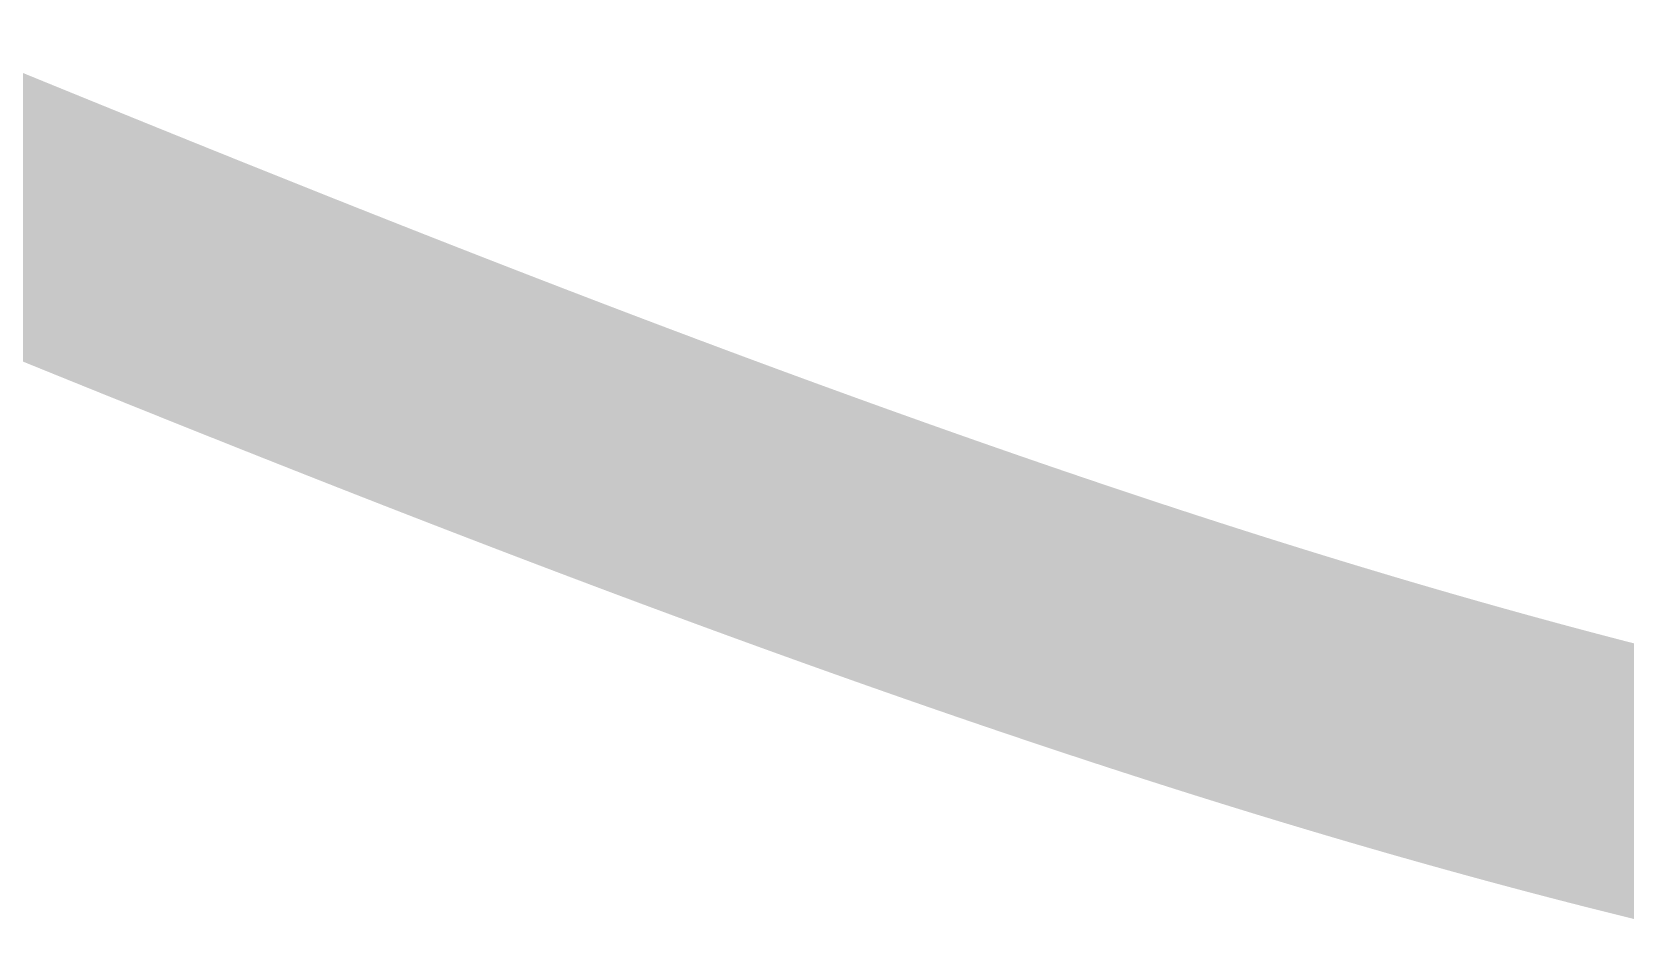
# Model space of a CAD drawing. Extents: x -192823 to 24985, y 78808 to 102574.
# Drawn here: x -91541.3 to -91452.9, y 93298.9 to 93349.7 of the extents above; entities that cross this region are included whole.
import ezdxf
from ezdxf.enums import TextEntityAlignment as Align

# ---------------------------------------------------------------- set-up
doc = ezdxf.new("R2010")
doc.units = 0
doc.header["$LTSCALE"] = 5
doc.header["$MEASUREMENT"] = 0
doc.layers.get('0').update_dxf_attribs({"linetype": 'CONTINUOUS', "lineweight": 25})
for name, color, linetype, lineweight in [('ISO', 153, 'CONTINUOUS', 15), ('LC ISO', 153, 'CONTINUOUS', 13), ('LC Net thay', 7, 'CONTINUOUS', 25), ('LC Text1', 3, 'CONTINUOUS', 20)]:
    doc.layers.add(name, color=color, linetype=linetype, lineweight=lineweight)
doc.styles.add('Khungten', font='', dxfattribs={"width": 0.9, "height": 5000})
doc.styles.add('Title', font='', dxfattribs={"width": 0.8})
doc.styles.get('Khungten').set_extended_font_data('.VnAvantH')
doc.styles.get('Title').set_extended_font_data('.VnBlackH')

# ---------------------------------------------------------------- blocks, each defined once
blk = doc.blocks.new('Mr. Giang')
at = {"layer": 'LC ISO', "const_width": 50}
blk.add_lwpolyline([(2605.76809584509, 318.8374709307935), (2607.462222292836, 318.1431631632198), (2609.156501962368, 317.4490242109655), (2610.850937548643, 316.7550649973388), (2612.545531746617, 316.0612964456327), (2614.240287251244, 315.3677294791402), (2615.935206757478, 314.6743750211698), (2617.630292960278, 313.9812439950138), (2619.325548554597, 313.2883473239656), (2621.020976235388, 312.5956959313338), (2622.716578697616, 311.9033007404092), (2624.412358636228, 311.211172674502), (2626.108318746184, 310.5193226569037), (2627.804461722431, 309.8277616108942), (2629.500790259937, 309.1365004598092), (2631.19730705365, 308.445550126928), (2632.894014798529, 307.7549215355428), (2634.590916189526, 307.0646256089628), (2636.2880139216, 306.3746732704796), (2637.985310689707, 305.6850754434017), (2639.682809188796, 304.9958430510082), (2641.380512113831, 304.30698701662), (2643.078422159761, 303.6185182635315), (2644.776542021549, 302.9304477150346), (2646.474874394143, 302.2427862944237), (2648.173421972501, 301.5555449250057), (2649.87218745158, 300.8687345300889), (2651.571173526334, 300.1823660329517), (2653.270382891717, 299.4964503568868), (2654.969818242691, 298.8109984252313), (2656.669482274207, 298.1260211612491), (2658.369377681217, 297.4415294882486), (2660.06950715868, 296.7575343295224), (2661.769873401558, 296.0740466083919), (2663.470479104794, 295.3910772481228), (2665.171326963356, 294.7086371720505), (2666.872419672191, 294.0267373034399), (2668.573759926255, 293.3453885655987), (2670.275350420509, 292.6646018818485), (2671.977193849905, 291.9843881754537), (2673.679292909396, 291.304758369737), (2675.381650293946, 290.6257233879904), (2677.084268698502, 289.9472941535229), (2678.787150818021, 289.2694815895977), (2680.490299347462, 288.592296619552), (2682.193716981784, 287.9157501666782), (2683.897406415932, 287.239853154256), (2685.601370344866, 286.5646165055925), (2687.305611463541, 285.8900511439814), (2689.010132466919, 285.2161679927437), (2690.714936049946, 284.5429779751596), (2692.420024907588, 283.8704920145352), (2694.125401734788, 283.1987210341504), (2695.83106922651, 282.5276759573269), (2697.53703007771, 281.8573677073577), (2699.243286983342, 281.187807207536), (2700.949842638359, 280.5190053811697), (2702.65669973772, 279.8509731515372), (2704.363860976378, 279.1837214419609), (2706.071329049292, 278.5172611757337), (2707.779106651414, 277.8516032761345), (2709.487196477698, 277.1867586664858), (2711.195601223107, 276.52273827008), (2712.904323582588, 275.8595530102109), (2714.613366251103, 275.1972138101858), (2716.322731923605, 274.535731593298), (2718.032423295048, 273.8751172828405), (2719.742443060391, 273.2153818021064), (2721.452793914586, 272.5565360744185), (2723.163478552592, 271.8985910230549), (2724.874499669359, 271.2415575713237), (2726.585859959851, 270.5854466425318), (2728.297562119021, 269.9302691599582), (2730.009608841819, 269.2760360469107), (2731.722002823204, 268.6227582266831), (2733.434746758133, 267.9704466225818), (2735.147843341559, 267.3191121579009), (2736.861295268436, 266.6687657559335), (2738.575105233728, 266.0194183400009), (2740.289275932382, 265.3710808333829), (2742.003810059359, 264.7237641593715), (2743.718710309609, 264.0774792412755), (2745.433979378095, 263.4322370024019), (2747.149619959765, 262.7880483660441), (2748.865634749575, 262.144924255481), (2750.58202644249, 261.5028755940484), (2752.298797733456, 260.8619133050114), (2754.015951317431, 260.2220483116772), (2755.733489889369, 259.5832915373539), (2757.451416144228, 258.9456539053343), (2759.169732776963, 258.3091463389115), (2760.888442482536, 257.673779761407), (2762.607547955889, 257.0395650960868), (2764.32705189199, 256.4065132662715), (2766.046956985787, 255.7746351952549), (2767.767265932239, 255.1439418063299), (2769.487981426302, 254.514444022804), (2771.209106162927, 253.8861527679711), (2772.930642837073, 253.2590789651239), (2774.652594143698, 252.6332335375698), (2776.37496277775, 252.0086274086027), (2778.097751434193, 251.3852715015296), (2779.820962807979, 250.7631767396439), (2781.544599594063, 250.1423540462386), (2783.268664487403, 249.5228143446212), (2784.993160182951, 248.9045685580857), (2786.718089375662, 248.2876276099248), (2788.443454760498, 247.6720024234455), (2790.169259032408, 247.0577039219567), (2791.145122311147, 246.7110068986969), (2793.622196821004, 245.8331342267454), (2795.349340935488, 245.222895157441), (2797.07694363993, 244.6140440760449), (2798.805011294302, 244.0065991387794), (2800.53355025857, 243.4005785018667), (2802.262566892709, 242.7960003215728), (2803.992067556687, 242.1928827541051), (2805.722058610476, 241.5912439557005), (2807.452546414045, 240.9911020826099), (2809.183537327362, 240.3924752910421), (2810.915037710401, 239.7953817372472), (2812.647053923124, 239.1998395774339), (2814.379592325511, 238.6058669678675), (2816.112659277528, 238.0134820647703), (2817.846261139146, 237.4227030243644), (2819.580404270337, 236.833548002901), (2821.315095031062, 236.246035156589), (2823.0503397813, 235.6601826416784), (2824.786144881022, 235.076008614406), (2826.522516690194, 234.4935312309946), (2828.25946156878, 233.9127686476671), (2829.996985876764, 233.3337390206874), (2831.735095974107, 232.7564605062651), (2833.473798220781, 232.1809512606361), (2835.213098976758, 231.6072294400516), (2836.953004602006, 231.0353132007193), (2838.693521456496, 230.4652206988766), (2840.434655900197, 229.8969700907743), (2842.176414293079, 229.3305795326203), (2843.918802995112, 228.7660671806806), (2845.661828366266, 228.2034511911482), (2847.405496766514, 227.6427497202888), (2849.149814555827, 227.0839809243243), (2850.89478809417, 226.5271629594926), (2852.640423741514, 225.972313982015), (2854.386727857832, 225.4194521481433), (2856.133706803093, 224.8685956140846), (2857.881366937267, 224.3197625360908), (2859.629714620322, 223.7729710703839), (2861.37875621223, 223.2282393732156), (2863.128498072962, 222.6855856007929), (2864.878946562488, 222.1450279093821), (2866.630108040775, 221.6065844551767), (2868.381988867795, 221.070273394442), (2870.134595403523, 220.5361128834001), (2871.887934007919, 220.004121078274), (2873.642011040964, 219.474316135314), (2875.396832862619, 218.9467162107434), (2877.15240583286, 218.421339460798), (2878.908736311656, 217.8982040417152), (2880.665830658972, 217.3773281097177), (2882.423695234785, 216.8587298210412), (2884.182336399062, 216.3424273319228), (2885.941760511775, 215.8284387985995), (2887.70197393289, 215.316782377294), (2889.462983022382, 214.8074762242564), (2891.224794140217, 214.3005384956955), (2892.987413646368, 213.7959873478622), (2894.750847900802, 213.293840936979), (2896.515103263492, 212.7941174192819), (2898.28018609441, 212.296834951023), (2900.046102753519, 211.8020116884099), (2901.812859600797, 211.309665787679), (2903.580462996208, 210.8198154050678), (2905.348919299727, 210.3324786968265), (2907.118234871319, 209.847673819164), (2908.888416070961, 209.3654189283159), (2910.659469258614, 208.8857321805349), (2912.431400794257, 208.4086317320274), (2914.204217037854, 207.9341357390454), (2915.977924349376, 207.4622623578115), (2917.752529088799, 206.9930297445757), (2919.528037616085, 206.5264560555468), (2921.304456291205, 206.0625594469764), (2923.081791474138, 205.6013580750854), (2924.860049524845, 205.1428700961264), (2926.639236803299, 204.6871136663064), (2928.419359669471, 204.2341069418769), (2930.20042448333, 203.7838680790602), (2931.306760779757, 203.5057164750386), (2933.765398115911, 202.8917898453047), (2935.549296845576, 202.4500597512729), (2937.334123353994, 202.0112968497681), (2939.11986735249, 201.5755725548936), (2940.906518552394, 201.1429582807941), (2942.694066665035, 200.713525441572), (2944.482501401747, 200.2873454513869), (2946.271812473847, 199.8644897243274), (2948.061989592668, 199.4450296745389), (2949.853022469548, 199.0290367161516), (2951.644900815802, 198.6165822632686), (2953.437614342768, 198.2077377300498), (2955.231152761768, 197.8025745305975)], dxfattribs=at)
blk = doc.blocks.new('ha tang Nui Beo')
at = {"layer": 'ISO', "xscale": 0.5, "yscale": 0.5, "zscale": 0.5}
blk.add_blockref('Mr. Giang', (37323.9585132584, -842.821463698463), dxfattribs=at)
at = {"color": 7, "style": 'Khungten', "width": 0.8}
for tag, p in [('REVISION', (39498.75262444746, -10746.30395446718)), ('NGAYHT', (39546.0741361035, -11609.37091637403))]:
    blk.add_attdef(tag, text='', height=199.998925739526, dxfattribs=at).set_placement(p, align=Align.CENTER)
at = {"layer": 'LC Text1', "style": 'Title', "width": 1.48591522556321}
for tag, p, p2 in [('TENBANVE1', (36912.65764486324, -8885.760238945484), (40339.14494543802, -8885.760238945484)), ('TENBANVE2', (36912.65764486324, -9562.465564332902), (40339.14494543802, -9562.465564332902))]:
    blk.add_attdef(tag, text='', height=249.9999935159641, dxfattribs=at).set_placement(p, p2, align=Align.FIT)
at = {"layer": 'LC Text1', "style": 'Title', "width": 0.7}
blk.add_attdef('SOBANVE', text='', height=249.9999935159641, dxfattribs=at).set_placement((39561.9822352482, -13896.18071823567), align=Align.CENTER)

msp = doc.modelspace()

# ---------------------------------------------------------------- block references
at = {"layer": 'LC Net thay', "xscale": 0.5939393785367624, "yscale": 0.5939393785367624, "zscale": 0.5939393785367624}
msp.add_blockref('ha tang Nui Beo', (-114490.8898250708, 93748.1912897786), dxfattribs=at)

doc.saveas('drawing.dxf')
